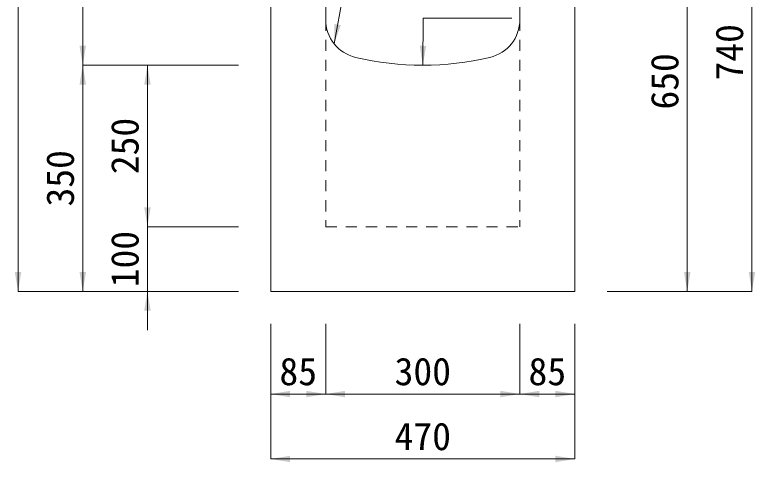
# Model space of a CAD drawing. Units: millimetres at full size. Extents: x -1934 to 78146, y -143454 to -112471.
# Drawn here: x 12268 to 13412, y -133452 to -132760 of the extents above; entities that cross this region are included whole.
import ezdxf
from ezdxf.enums import TextEntityAlignment as Align

# ---------------------------------------------------------------- set-up
doc = ezdxf.new("R2010")
doc.units = ezdxf.units.MM
doc.header["$LTSCALE"] = 23
doc.linetypes.add('USER3', pattern=[1.35, 0.75, -0.6])
for name, color, linetype, lineweight in [('寸法線', 7, 'Continuous', 13), ('引出線', 4, 'Continuous', 13), ('本体', 2, 'Continuous', 13)]:
    doc.layers.add(name, color=color, linetype=linetype, lineweight=lineweight)
doc.styles.add('ＭＳ ゴシック', font='')
doc.styles.get('ＭＳ ゴシック').set_extended_font_data('MS Gothic')

# ---------------------------------------------------------------- blocks, each defined once
blk = doc.blocks.new('filled_arrow')
at = {"color": 0, "linetype": 'Continuous', "lineweight": -2}
blk.add_solid([(7.5, 1.25), (0, 0), (7.5, -1.25)], dxfattribs=at)

msp = doc.modelspace()

# ---------------------------------------------------------------- linework, layer by layer
at = {"layer": '寸法線'}
for p, q in [((13406.91, -133188.06), (13406.91, -132448.06)), ((12272.59, -133188.06), (12272.59, -132458.06)), ((12372.59, -132538.06), (12372.59, -132838.06)), ((13306.91, -133188.06), (13306.91, -132538.06)), ((12372.59, -133188.06), (12372.59, -132838.06)), ((12613.15, -132838.06), (12372.59, -132838.06)), ((12613.15, -132838.06), (12372.59, -132838.06)), ((12472.59, -132838.06), (12472.59, -133088.06)), ((12613.15, -132838.06), (12472.59, -132838.06)), ((12472.59, -133028.06), (12472.59, -133248.06)), ((12613.15, -133088.06), (12472.59, -133088.06)), ((12613.15, -133088.06), (12472.59, -133088.06)), ((12613.15, -133188.06), (12272.59, -133188.06)), ((12613.15, -133188.06), (12372.59, -133188.06)), ((12613.15, -133188.06), (12472.59, -133188.06)), ((13183.15, -133188.06), (13306.91, -133188.06)), ((13183.15, -133188.06), (13406.91, -133188.06)), ((12663.15, -133238.06), (12663.15, -133346.86)), ((12663.15, -133238.06), (12663.15, -133447.33)), ((12748.15, -133238.06), (12748.15, -133346.86)), ((12748.15, -133238.06), (12748.15, -133346.86)), ((13048.15, -133238.06), (13048.15, -133346.86)), ((13048.15, -133238.06), (13048.15, -133346.86)), ((13133.15, -133238.06), (13133.15, -133346.86)), ((13133.15, -133238.06), (13133.15, -133447.33)), ((12663.15, -133346.86), (12748.15, -133346.86)), ((12748.15, -133346.86), (13048.15, -133346.86)), ((13048.15, -133346.86), (13133.15, -133346.86)), ((12663.15, -133447.33), (13133.15, -133447.33))]:
    msp.add_line(p, q, dxfattribs=at)
at = {"layer": '引出線'}
for points in [[(12761.08, -132804.75), (12789.07, -132651.96), (12896.76, -132651.96)], [(12898.15, -132838.06), (12898.94, -132765.34), (13035.87, -132765.34)]]:
    msp.add_lwpolyline(points, dxfattribs=at)
at = {"layer": '本体', "lineweight": 20}
for p, q in [((12663.15, -132538.06), (12663.15, -133188.06)), ((12748.15, -132767.54), (12748.15, -132538.06)), ((13048.15, -132767.54), (13048.15, -132538.06)), ((13133.15, -133188.06), (13133.15, -132538.06)), ((12663.15, -133188.06), (13133.15, -133188.06))]:
    msp.add_line(p, q, dxfattribs=at)
at = {"layer": '本体', "linetype": 'USER3', "lineweight": 9}
for p, q in [((12748.15, -132767.54), (12748.15, -133088.06)), ((13048.15, -132767.54), (13048.15, -133088.06)), ((12748.15, -133088.06), (13048.15, -133088.06))]:
    msp.add_line(p, q, dxfattribs=at)
at = {"layer": '本体', "lineweight": 20}
for centre, radius, start, end in [((12808.15, -132767.54), 60, 180, 256.65776), ((12988.15, -132767.54), 60, 283.34229, 0), ((12898.15, -132388.06), 450, 256.65776, 283.34229)]:
    msp.add_arc(centre, radius, start, end, dxfattribs=at)

# ---------------------------------------------------------------- block references
at = {"layer": '寸法線', "xscale": 4, "yscale": 4}
for p, rotation in [((12372.59, -132838.06), 90), ((12372.59, -132838.06), 270), ((12472.59, -132838.06), 270), ((12472.59, -133088.06), 90), ((12472.59, -133088.06), 90), ((12272.59, -133188.06), 90), ((12372.59, -133188.06), 90), ((13306.91, -133188.06), 90), ((13406.91, -133188.06), 90), ((12472.59, -133188.06), 270), ((12748.15, -133346.86), 180), ((13048.15, -133346.86), 180), ((13133.15, -133346.86), 180), ((13133.15, -133447.33), 180)]:
    msp.add_blockref('filled_arrow', p, dxfattribs=dict(at, rotation=rotation))
for p in [(12663.15, -133346.86), (12748.15, -133346.86), (13048.15, -133346.86), (12663.15, -133447.33)]:
    msp.add_blockref('filled_arrow', p, dxfattribs=at)
at = {"layer": '引出線', "xscale": 4, "yscale": 4}
for p, rotation in [((12761.08, -132804.75), 79.6), ((12898.15, -132838.06), 89.4)]:
    msp.add_blockref('filled_arrow', p, dxfattribs=dict(at, rotation=rotation))

# ---------------------------------------------------------------- texts
at = {"layer": '寸法線', "style": 'ＭＳ ゴシック'}
for s, p in [('740', (13371.91, -132818.06)), ('650', (13271.91, -132863.06)), ('250', (12437.59, -132963.06)), ('350', (12337.59, -133013.06)), ('100', (12437.59, -133138.06))]:
    msp.add_text(s, height=42.72, rotation=90, dxfattribs=at).set_placement(p, align=Align.MIDDLE_CENTER)
for s, p in [('85', (12705.65, -133311.86)), ('300', (12898.15, -133311.86)), ('85', (13090.65, -133311.86)), ('470', (12898.15, -133412.33))]:
    msp.add_text(s, height=42.72, dxfattribs=at).set_placement(p, align=Align.MIDDLE_CENTER)

doc.saveas('drawing.dxf')
